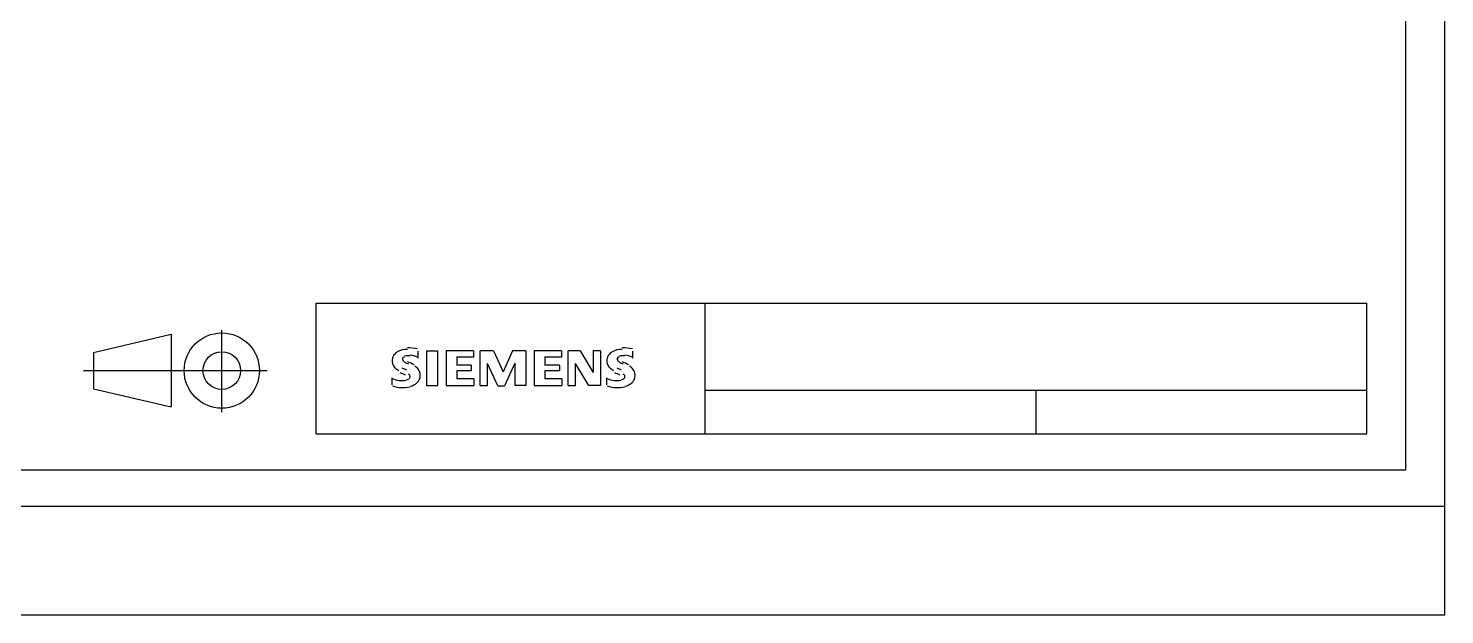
# Model space of a CAD drawing. Header units: millimetres. Extents: x 0 to 1000, y 0 to 1400.
# Drawn here: x 498.7 to 609, y 165 to 210.6 of the extents above; entities that cross this region are included whole.
import ezdxf

# ---------------------------------------------------------------- set-up
doc = ezdxf.new("R2010")
doc.units = ezdxf.units.MM

msp = doc.modelspace()

# ---------------------------------------------------------------- linework, layer by layer
at = {"layer": 'COMPONENT_DETAIL'}
for p, q in [((609, 173.4134), (609, 292.273)), ((605.9697, 176.2434), (605.9697, 289.443)), ((521.1212, 189.2614), (602.9394, 189.2614)), ((521.1212, 179.0734), (521.1212, 189.2614)), ((551.4242, 179.0734), (551.4242, 189.2614)), ((602.9394, 179.0734), (602.9394, 189.2614)), ((503.7754, 185.4183), (509.836, 186.8333)), ((509.836, 186.8333), (509.836, 181.1733)), ((513.7754, 180.765), (513.7754, 187.1513)), ((503.7754, 185.4183), (503.7754, 182.5883)), ((527.1561, 185.2053), (527.3222, 185.3604)), ((529.0563, 184.9691), (529.0563, 185.5071)), ((529.7189, 185.534), (529.7189, 182.8437)), ((529.7189, 185.534), (530.5831, 185.534)), ((530.5831, 185.534), (530.5831, 182.8437)), ((531.2457, 185.534), (531.2457, 182.8437)), ((533.3775, 185.534), (531.2457, 185.534)), ((533.3775, 185.534), (533.3775, 185.0363)), ((533.896, 182.8437), (533.896, 185.534)), ((534.9331, 185.534), (533.896, 185.534)), ((534.9331, 185.534), (535.6821, 183.8929)), ((536.4023, 185.534), (535.6821, 183.8929)), ((537.4394, 185.534), (536.4023, 185.534)), ((537.4394, 185.534), (537.4394, 182.8437)), ((538.1019, 185.534), (538.1019, 182.8437)), ((540.2337, 185.534), (538.1019, 185.534)), ((540.2337, 185.534), (540.2337, 185.0363)), ((540.7379, 182.8437), (540.7379, 185.534)), ((541.6741, 185.534), (540.7379, 185.534)), ((541.6741, 185.534), (542.6968, 183.866)), ((543.2729, 185.534), (542.6968, 185.534)), ((542.6968, 185.534), (542.6968, 183.866)), ((543.2729, 185.534), (543.2729, 182.8437)), ((545.7792, 184.9691), (545.7792, 185.5071)), ((533.3775, 185.0363), (532.0811, 185.0363)), ((532.0811, 185.0363), (532.0811, 184.431)), ((533.2046, 184.431), (532.0811, 184.431)), ((533.2046, 184.431), (533.2046, 183.9871)), ((535.2788, 182.8168), (534.4722, 184.5655)), ((534.4722, 182.8437), (534.4722, 184.5655)), ((536.6039, 184.5924), (535.7973, 182.8168)), ((536.6039, 184.5924), (536.6039, 182.8437)), ((538.9374, 185.0363), (538.9374, 184.431)), ((540.2337, 185.0363), (538.9374, 185.0363)), ((540.0609, 184.431), (538.9374, 184.431)), ((540.0609, 184.431), (540.0609, 183.9871)), ((542.3511, 182.8437), (541.314, 184.5655)), ((541.314, 182.8437), (541.314, 184.5655)), ((503, 184.0033), (517.3042, 184.0033)), ((527.0398, 182.8975), (527.0398, 183.4356)), ((533.2046, 183.9871), (532.0811, 183.9871)), ((532.0811, 183.9871), (532.0811, 183.3548)), ((533.4063, 183.3548), (532.0811, 183.3548)), ((533.4063, 183.3548), (533.4063, 182.8437)), ((538.9374, 183.9871), (538.9374, 183.3548)), ((540.0609, 183.9871), (538.9374, 183.9871)), ((540.2625, 183.3548), (538.9374, 183.3548)), ((540.2625, 183.3548), (540.2625, 182.8437)), ((543.7627, 182.8975), (543.7627, 183.4356)), ((503.7754, 182.5883), (509.836, 181.1733)), ((529.7189, 182.8437), (530.5831, 182.8437)), ((531.2457, 182.8437), (533.4063, 182.8437)), ((533.896, 182.8437), (534.4722, 182.8437)), ((535.2788, 182.8168), (535.7973, 182.8168)), ((537.4394, 182.8437), (536.6039, 182.8437)), ((538.1019, 182.8437), (540.2625, 182.8437)), ((540.7379, 182.8437), (541.314, 182.8437)), ((543.2729, 182.8437), (542.3511, 182.8437)), ((551.4242, 182.4694), (602.9394, 182.4694)), ((577.1818, 179.0734), (577.1818, 182.4694)), ((521.1212, 179.0734), (602.9394, 179.0734)), ((605.9697, 176.2434), (432.0303, 176.2434)), ((609, 173.4134), (429, 173.4134))]:
    msp.add_line(p, q, dxfattribs=at)
for radius in [2.9301, 1.4651]:
    msp.add_circle((513.7754, 184.0033), radius, dxfattribs=at)
for centre, radius, start, end in [((527.9107, 184.6546), 0.9262, 121.2141, 141.5255), ((528.1408, 184.2645), 1.3871, 86.2218, 120.4273), ((527.9778, 180.4745), 5.3141, 78.6827, 87.3148), ((544.6336, 184.6546), 0.9262, 121.2141, 141.5255), ((544.8637, 184.2645), 1.3871, 86.2218, 120.4273), ((544.7007, 180.4745), 5.3141, 78.6827, 87.3148), ((527.8032, 184.7673), 0.7672, 164.1975, 195.8025), ((527.7014, 184.8281), 0.6562, 142.8139, 167.1523), ((527.7655, 184.7445), 0.7258, 194.7952, 225.7177), ((528.1316, 185.1439), 1.2695, 227.3119, 242.704), ((523.925, 174.8097), 10.1568, 65.3415, 67.3998), ((528.0121, 184.8951), 0.1775, 154.44, 221.8202), ((528.0601, 184.8502), 0.2405, 102.8288, 149.226), ((528.2605, 185.1137), 0.5076, 222.776, 239.0362), ((528.3128, 183.8641), 1.2903, 84.04, 103.3428), ((528.8071, 186.0168), 1.5815, 240.0482, 251.378), ((526.7413, 180.9647), 4.0194, 59.902, 68.2036), ((528.1062, 182.4958), 2.7206, 70.2626, 82.9524), ((528.3628, 183.5897), 0.8818, 25.9563, 59.4835), ((544.5261, 184.7673), 0.7672, 164.1975, 195.8025), ((544.4243, 184.8281), 0.6562, 142.8139, 167.1523), ((544.4884, 184.7445), 0.7258, 194.7952, 225.7177), ((544.8545, 185.1439), 1.2695, 227.3119, 242.704), ((540.6478, 174.8097), 10.1568, 65.3415, 67.3998), ((544.7349, 184.8951), 0.1775, 154.44, 221.8202), ((544.7829, 184.8502), 0.2405, 102.8288, 149.226), ((544.9834, 185.1137), 0.5076, 222.776, 239.0362), ((545.0357, 183.8641), 1.2903, 84.04, 103.3428), ((545.5299, 186.0168), 1.5815, 240.0482, 251.378), ((543.4642, 180.9647), 4.0194, 59.902, 68.2036), ((544.829, 182.4958), 2.7206, 70.2626, 82.9524), ((545.0857, 183.5897), 0.8818, 25.9563, 59.4835), ((527.7946, 185.14), 1.9097, 247.53, 280.758), ((530.4679, 189.4081), 6.229, 242.862, 247.1042), ((528.0729, 183.9514), 0.6514, 277.71, 295.6885), ((528.2452, 183.5412), 0.1993, 305.5032, 72.4653), ((528.4037, 183.664), 0.84, 315.8905, 333.5229), ((528.4066, 183.6337), 0.8241, 335.3868, 24.3915), ((544.5175, 185.14), 1.9097, 247.53, 280.758), ((547.1908, 189.4081), 6.229, 242.862, 247.1042), ((544.7958, 183.9514), 0.6514, 277.71, 295.6885), ((544.9681, 183.5412), 0.1993, 305.5032, 72.4653), ((545.1266, 183.664), 0.84, 315.8905, 333.5229), ((545.1294, 183.6337), 0.8241, 335.3868, 24.3915), ((527.9022, 185.4665), 2.7876, 252.5939, 280.9817), ((528.1779, 183.9848), 1.2311, 282.4058, 311.8644), ((544.6251, 185.4665), 2.7876, 252.5939, 280.9817), ((544.9007, 183.9848), 1.2311, 282.4058, 311.8644)]:
    msp.add_arc(centre, radius, start, end, dxfattribs=at)
at = {"layer": 'COMPONENT_OUTLINE'}
for p, q in [((609, 165), (609, 292.273)), ((429, 165), (609, 165))]:
    msp.add_line(p, q, dxfattribs=at)

doc.saveas('drawing.dxf')
